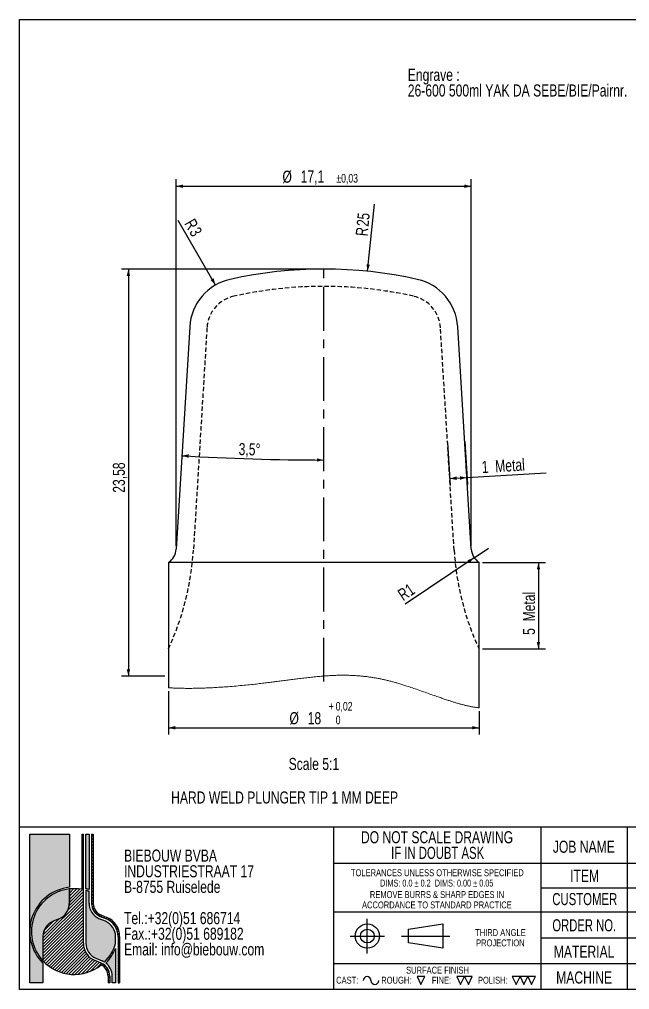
# Model space of a CAD drawing. Header units: millimetres. Extents: x 8 to 412, y 8 to 289.
# Drawn here: x 8 to 184.7, y 8 to 289 of the extents above; entities that cross this region are included whole.
import ezdxf

# ---------------------------------------------------------------- set-up
doc = ezdxf.new("R2010")
doc.units = ezdxf.units.MM
doc.linetypes.add('CENTERX2', pattern=[20.319999999999997, 12.7, -2.54, 2.54, -2.54])
doc.linetypes.add('HIDDEN', pattern=[1.905, 1.27, -0.635])
for name, color, linetype in [('CENTERLINE', 4, 'CENTERX2'), ('DIMENSIONS', 2, 'Continuous'), ('HATCH', 3, 'Continuous'), ('HIDDEN', 3, 'HIDDEN'), ('TEXT', 2, 'Continuous')]:
    doc.layers.add(name, color=color, linetype=linetype)
doc.layers.add('OUTLINE', color=7, linetype='Continuous', lineweight=25)
doc.styles.add('SLDTEXTSTYLE0', font='TXT', dxfattribs={"width": 0.75})
doc.styles.add('SLDTEXTSTYLE3', font='TXT', dxfattribs={"width": 0.7025307159329397})
doc.styles.add('SLDTEXTSTYLE4', font='TXT', dxfattribs={"width": 0.6968736703136285})
doc.styles.add('SLDTEXTSTYLE6', font='TXT', dxfattribs={"width": 0.7})
doc.styles.add('SLDTEXTSTYLE7', font='TXT', dxfattribs={"width": 0.6911764705882353})
doc.dimstyles.new('SLDDIMSTYLE15', dxfattribs={"dimtxt": 3.5, "dimasz": 2, "dimexe": 0, "dimexo": 0.0625, "dimgap": 0.875, "dimtad": 1, "dimlfac": 0.2, "dimrnd": 1e-09, "dimzin": 12, "dimdsep": 46, "dimtxsty": 'SLDTEXTSTYLE0', "dimsah": 1, "dimcen": 0.09, "dimadec": 0, "dimazin": 3, "dimtfac": 1, "dimtofl": 0, "dimtmove": 0, "dimatfit": 3, "dimfxl": 0, "dimfrac": 2, "dimtolj": 1, "dimtzin": 12, "dimarcsym": 0})
doc.dimstyles.new('SLDDIMSTYLE16', dxfattribs={"dimtxt": 3.5, "dimasz": 2, "dimexe": 0, "dimexo": 0.0625, "dimgap": 0.875, "dimtad": 1, "dimdec": 4, "dimlfac": 0.2, "dimzin": 12, "dimdsep": 46, "dimtxsty": 'SLDTEXTSTYLE0', "dimsah": 1, "dimcen": 0.09, "dimazin": 3, "dimtfac": 1, "dimtofl": 0, "dimtmove": 0, "dimatfit": 3, "dimfxl": 0, "dimfrac": 2, "dimtolj": 1, "dimtzin": 12, "dimarcsym": 0})
doc.dimstyles.new('SLDDIMSTYLE17', dxfattribs={"dimtxt": 3.5, "dimasz": 2, "dimexe": 0, "dimexo": 0.0625, "dimgap": 0.875, "dimtad": 1, "dimlfac": 0.2, "dimrnd": 1e-09, "dimzin": 12, "dimdsep": 46, "dimtxsty": 'SLDTEXTSTYLE0', "dimsah": 1, "dimcen": 0.09, "dimadec": 0, "dimazin": 3, "dimtol": 1, "dimtp": 0.02, "dimtfac": 1, "dimtofl": 0, "dimtmove": 0, "dimatfit": 3, "dimfxl": 0, "dimfrac": 2, "dimtolj": 1, "dimarcsym": 0})
doc.dimstyles.new('SLDDIMSTYLE18', dxfattribs={"dimtxt": 3.5, "dimasz": 2, "dimexe": 0, "dimexo": 0.0625, "dimgap": 0.875, "dimtad": 1, "dimlfac": 0.2, "dimrnd": 1e-09, "dimzin": 12, "dimdsep": 46, "dimtxsty": 'SLDTEXTSTYLE0', "dimsah": 1, "dimcen": 0, "dimadec": 0, "dimazin": 3, "dimtfac": 1, "dimtofl": 0, "dimtmove": 0, "dimatfit": 3, "dimfxl": 0, "dimfrac": 2, "dimtolj": 1, "dimtzin": 12, "dimarcsym": 0})
doc.dimstyles.new('SLDDIMSTYLE19', dxfattribs={"dimtxt": 3.5, "dimasz": 2, "dimexe": 0, "dimexo": 0.0625, "dimgap": 0.875, "dimtad": 1, "dimlfac": 0.2, "dimrnd": 1e-09, "dimzin": 12, "dimdsep": 46, "dimtxsty": 'SLDTEXTSTYLE0', "dimsah": 1, "dimcen": 0.09, "dimadec": 0, "dimazin": 3, "dimtol": 1, "dimtp": 0.03, "dimtm": 0.03, "dimtfac": 1, "dimtofl": 0, "dimtmove": 0, "dimatfit": 3, "dimfxl": 0, "dimfrac": 2, "dimtolj": 1, "dimarcsym": 0})
doc.dimstyles.new('SLDDIMSTYLE20', dxfattribs={"dimtxt": 3.5, "dimasz": 2, "dimexe": 0, "dimexo": 0.0625, "dimgap": 0.875, "dimtad": 1, "dimlfac": 0.2, "dimrnd": 1e-09, "dimzin": 12, "dimdsep": 46, "dimtxsty": 'SLDTEXTSTYLE0', "dimsah": 1, "dimcen": 0, "dimadec": 0, "dimazin": 3, "dimtfac": 1, "dimtofl": 0, "dimtmove": 0, "dimatfit": 3, "dimfxl": 0, "dimfrac": 2, "dimtolj": 1, "dimtzin": 12, "dimarcsym": 0})

# ---------------------------------------------------------------- blocks, each defined once
blk = doc.blocks.new('SW_NOTE_0')
at = {"layer": 'TEXT', "color": 0, "char_height": 3.5, "attachment_point": 2}
for s, insert, style in [('DO NOT SCALE DRAWING', (28.71093750000001, 4.497652582159624), 'SLDTEXTSTYLE0'), ('IF IN DOUBT ASK', (28.89079850912093, -0.02804194829763434), 'SLDTEXTSTYLE6')]:
    blk.add_mtext(s, dxfattribs=dict(at, insert=insert, style=style))
blk = doc.blocks.new('SW_NOTE_0_1')
at = {"layer": 'TEXT', "color": 0, "char_height": 2, "attachment_point": 2}
for s, insert, style in [('TOLERANCES UNLESS OTHERWISE SPECIFIED', (27.09375, 2.570087189805503), 'SLDTEXTSTYLE0'), ('DIMS: 0.0 ± 0.2  DIMS: 0.00 ± 0.05', (26.93194648623468, -0.4299128362715288), 'SLDTEXTSTYLE7')]:
    blk.add_mtext(s, dxfattribs=dict(at, insert=insert, style=style))
blk = doc.blocks.new('SW_NOTE_0_2')
at = {"layer": 'TEXT', "color": 0, "char_height": 2, "attachment_point": 2, "style": 'SLDTEXTSTYLE0'}
for s, insert in [('REMOVE BURRS & SHARP EDGES IN', (21.78125, 2.570087189805503)), ('ACCORDANCE TO STANDARD PRACTICE', (21.7472258657217, -0.4299128362715288))]:
    blk.add_mtext(s, dxfattribs=dict(at, insert=insert))
blk = doc.blocks.new('SW_NOTE_0_3')
at = {"layer": 'TEXT', "color": 0, "char_height": 2, "attachment_point": 2, "style": 'SLDTEXTSTYLE0'}
for s, insert in [('THIRD ANGLE', (8.34375000000001, 2.5700871898055)), ('PROJECTION', (8.329166397452347, -0.4299128362715322))]:
    blk.add_mtext(s, dxfattribs=dict(at, insert=insert))
blk = doc.blocks.new('SW_NOTE_0_4')
at = {"layer": 'TEXT', "color": 0, "char_height": 3.5, "attachment_point": 1, "style": 'SLDTEXTSTYLE0'}
for s, insert in [('BIEBOUW BVBA', (0, 4.497652582159624)), ('INDUSTRIESTRAAT 17', (0, -0.02804194829763434)), ('B-8755 Ruiselede', (0, -4.553736478754892)), ('Tel.:+32(0)51 686714', (0, -13.60512553966941)), ('Fax.:+32(0)51 689182', (0, -18.13082007012667)), ('Email: info@biebouw.com', (0, -22.65651460058393))]:
    blk.add_mtext(s, dxfattribs=dict(at, insert=insert))
blk = doc.blocks.new('SW_NOTE_0_5')
at = {"layer": 'TEXT', "color": 0, "char_height": 3.5, "attachment_point": 1, "style": 'SLDTEXTSTYLE0'}
for s, insert in [('Engrave :', (-83.88370929778357, 4.462395501159566)), ('26-600 500ml YAK DA SEBE/BIE/Pairnr.', (-83.88370929778357, -0.06329902929769204))]:
    blk.add_mtext(s, dxfattribs=dict(at, insert=insert))
blk = doc.blocks.new('_D_25')
at = {"layer": 'DIMENSIONS'}
for p, q in [((132.0021840426326, 166.4665993057533), (132.7649714639554, 153.9951352081407)), ((136.9928580347419, 166.7718420034277), (137.7556454560647, 154.300377905815)), ((137.633548376995, 156.2966475026587), (160.5381109932097, 157.6975505656673)), ((132.6428743848856, 155.9914048049844), (137.633548376995, 156.2966475026587))]:
    blk.add_line(p, q, dxfattribs=at)
for points in [[(132.6428743848856, 155.9914048049844), (134.6696682514968, 155.6144344848432), (134.6086197119619, 156.6125692832651)], [(137.633548376995, 156.2966475026587), (135.6067545103838, 156.6736178227999), (135.6678030499186, 155.6754830243781)]]:
    blk.add_solid(points, dxfattribs=at)
at = {"layer": 'DIMENSIONS', "char_height": 3.5, "attachment_point": 1, "rotation": 3.5000000000003855, "style": 'SLDTEXTSTYLE0'}
for s, insert in [('1', (141.8087974100536, 161.0721846122534)), ('Metal', (145.6990808370353, 161.3101245397757))]:
    blk.add_mtext(s, dxfattribs=dict(at, insert=insert))
blk = doc.blocks.new('_D_26')
at = {"layer": 'DIMENSIONS'}
for p, q in [((142.1520134891087, 131.680718908942), (160.3531561837765, 131.6807189089422)), ((158.3531561837765, 131.6807189089421), (158.3531561837767, 106.6807189089422)), ((142.1520134891089, 106.680718908942), (160.3531561837767, 106.6807189089422))]:
    blk.add_line(p, q, dxfattribs=at)
for points in [[(158.3531561837765, 131.6807189089421), (157.8531561837765, 129.6807189089421), (158.8531561837765, 129.6807189089421)], [(158.3531561837767, 106.6807189089422), (158.8531561837767, 108.6807189089422), (157.8531561837767, 108.6807189089422)]]:
    blk.add_solid(points, dxfattribs=at)
at = {"layer": 'DIMENSIONS', "char_height": 3.5, "attachment_point": 1, "rotation": 90.00000000000087, "style": 'SLDTEXTSTYLE0'}
for s, insert in [('Metal', (153.8414192691978, 114.6278404792613)), ('5', (153.8414192691978, 110.7302873299947))]:
    blk.add_mtext(s, dxfattribs=dict(at, insert=insert))
blk = doc.blocks.new('_D_27')
at = {"layer": 'DIMENSIONS'}
blk.add_arc((96.15201348910377, 834.5137478464193), 673.1284156062546, 266.5000000000012, 270.0000000000012, dxfattribs=at)
for points in [[(55.05850679693398, 162.6408524232394), (57.02517275410131, 162.0226089332461), (57.08473840149023, 163.020833323677)], [(96.15201348910847, 161.3853322401648), (94.15275849396156, 161.8883028798448), (94.15127289824707, 160.8883039833428)]]:
    blk.add_solid(points, dxfattribs=at)
at = {"layer": 'DIMENSIONS', "insert": (71.57029858020597, 166.336114009084), "char_height": 3.5, "attachment_point": 1, "rotation": 358.2500000000016, "style": 'SLDTEXTSTYLE0'}
blk.add_mtext('3,5°', dxfattribs=at)
blk = doc.blocks.new('_D_28')
at = {"layer": 'DIMENSIONS'}
for p, q in [((95.15201348910809, 216.6807189089417), (37.57991371872266, 216.6807189089413)), ((39.57991371872266, 216.6807189089413), (39.5799137187235, 98.77025142190342)), ((50.1520134891089, 98.7702514219035), (37.5799137187235, 98.77025142190341))]:
    blk.add_line(p, q, dxfattribs=at)
for points in [[(39.57991371872266, 216.6807189089413), (39.07991371872267, 214.6807189089413), (40.07991371872267, 214.6807189089413)], [(39.5799137187235, 98.77025142190342), (40.07991371872349, 100.7702514219034), (39.07991371872349, 100.7702514219034)]]:
    blk.add_solid(points, dxfattribs=at)
at = {"layer": 'DIMENSIONS', "insert": (35.06817680414429, 151.9067349217883), "char_height": 3.5, "attachment_point": 1, "rotation": 90.00000000000081, "style": 'SLDTEXTSTYLE0'}
blk.add_mtext('23,58', dxfattribs=at)
blk = doc.blocks.new('_D_29')
at = {"layer": 'DIMENSIONS'}
for p, q in [((51.15201348910883, 94.42948058370324), (51.15201348910894, 81.84262695707723)), ((141.1520134891089, 88.62169712904664), (141.152013489109, 81.84262695707794)), ((51.15201348910892, 83.84262695707723), (141.152013489109, 83.84262695707795))]:
    blk.add_line(p, q, dxfattribs=at)
for points in [[(51.15201348910892, 83.84262695707723), (53.15201348910892, 83.34262695707724), (53.15201348910892, 84.34262695707724)], [(141.152013489109, 83.84262695707795), (139.152013489109, 84.34262695707794), (139.152013489109, 83.34262695707794)]]:
    blk.add_solid(points, dxfattribs=at)
at = {"layer": 'DIMENSIONS', "attachment_point": 1, "style": 'SLDTEXTSTYLE0'}
for s, insert, char_height in [('+', (97.59483385149024, 91.31011580813653), 2.5), ('0,02', (99.615305119825, 91.31011580813653), 2.5), ('%%c', (86.22478208272408, 88.35436404627947), 3.5), ('18', (91.50205438643417, 88.35436387165649), 3.5), ('0', (99.615305119825, 87.34235981158778), 2.5)]:
    blk.add_mtext(s, dxfattribs=dict(at, insert=insert, char_height=char_height))
blk = doc.blocks.new('_D_30')
at = {"layer": 'DIMENSIONS'}
blk.add_line((108.8290899735477, 216.0362243431911), (110.8164325964201, 235.5310184813893), dxfattribs=at)
blk.add_solid([(108.8290899735477, 216.0362243431911), (109.5293452190357, 217.9752041242014), (108.5345011755617, 218.0766207360768)], dxfattribs=at)
at = {"layer": 'DIMENSIONS', "char_height": 3.5, "attachment_point": 1, "rotation": 84.17924887758376, "style": 'SLDTEXTSTYLE0'}
for s, insert in [('25', (105.6431754734, 229.2657630077875)), ('R', (105.3558252329574, 226.4470070879382))]:
    blk.add_mtext(s, dxfattribs=dict(at, insert=insert))
blk = doc.blocks.new('_D_31')
at = {"layer": 'DIMENSIONS'}
blk.add_line((64.81444345323878, 212.057180324314), (54.01104710062508, 230.769211701345), dxfattribs=at)
blk.add_solid([(64.81444345323878, 212.057180324314), (64.24745615513099, 214.0392311318829), (63.38143075134656, 213.5392311318829)], dxfattribs=at)
at = {"layer": 'DIMENSIONS', "char_height": 3.5, "attachment_point": 1, "rotation": 299.9999999999999, "style": 'SLDTEXTSTYLE0'}
for s, insert in [('R', (58.70330433414678, 231.6452005735487)), ('3', (60.11998664648499, 229.1914348303948))]:
    blk.add_mtext(s, dxfattribs=dict(at, insert=insert))
blk = doc.blocks.new('_D_32')
at = {"layer": 'DIMENSIONS'}
for p, q in [((53.40201348910853, 136.5574262431271), (53.4020134891078, 242.6807189089418)), ((138.9020134891086, 136.5574262431277), (138.9020134891078, 242.6807189089423)), ((53.40201348910782, 240.6807189089418), (138.9020134891078, 240.6807189089423))]:
    blk.add_line(p, q, dxfattribs=at)
for points in [[(53.40201348910782, 240.6807189089418), (55.40201348910782, 240.1807189089418), (55.40201348910782, 241.1807189089418)], [(138.9020134891078, 240.6807189089423), (136.9020134891078, 241.1807189089423), (136.9020134891078, 240.1807189089423)]]:
    blk.add_solid(points, dxfattribs=at)
at = {"layer": 'DIMENSIONS', "attachment_point": 1, "style": 'SLDTEXTSTYLE0'}
for s, insert, char_height in [('%%c', (84.1930018226311, 245.1924559981439), 3.5), ('17,1', (89.47143922100517, 245.2459281748038), 3.5), ('±0,03', (99.81588399509641, 244.2346382195359), 2.5)]:
    blk.add_mtext(s, dxfattribs=dict(at, insert=insert, char_height=char_height))
blk = doc.blocks.new('_D_33')
at = {"layer": 'DIMENSIONS'}
for q in [(143.8926874812179, 135.862668940802), (119.7192780394303, 119.6138718086212)]:
    blk.add_line((139.7430186809335, 133.0733591968069), q, dxfattribs=at)
blk.add_solid([(139.7430186809335, 133.0733591968069), (137.8042201864202, 132.3726021792373), (138.3620821352192, 131.5426684191804)], dxfattribs=at)
at = {"layer": 'DIMENSIONS', "insert": (117.210760204799, 123.3458052074618), "char_height": 3.5, "attachment_point": 1, "rotation": 33.908065838688465, "style": 'SLDTEXTSTYLE0'}
blk.add_mtext('R1', dxfattribs=at)

msp = doc.modelspace()

# ---------------------------------------------------------------- hatches: boundary and pattern name
at = {"layer": 'HATCH'}
h = msp.add_hatch(color=256, dxfattribs=at)
edge = h.paths.add_edge_path(flags=0)
edge.add_arc((23.90000000065397, 24.81111111041016), 12.89999999999952, 96.37937020850609, 180, ccw=False)
edge.add_line((22.46666666730633, 37.63123418140686), (22.46666666730633, 52.99999999931021))
edge.add_line((22.46666666730633, 52.99999999931021), (11.00000000064333, 52.99999999931021))
edge.add_line((11.00000000064333, 52.99999999931021), (11.00000000064333, 24.81111111041016))
h = msp.add_hatch(dxfattribs=at)
h.set_pattern_fill('LINE', color=256, scale=0.2, angle=45.0000000000001, style=0)
h.set_pattern_definition([(45.0000000000001, (0, 0), (-0.4490128060534585, 0.4490128060534569), [])])
edge = h.paths.add_edge_path(flags=0)
edge.add_arc((19.60000000000581, 23.37777777777704), 4.77777777777909, 112.6198649480399, 179.9999999999979)
edge.add_line((14.82222222222672, 23.37777777777722), (14.82222222222672, 16.33139675533261))
edge.add_arc((23.90000000065698, 24.81111111041135), 12.42222222222299, 223.0490797958323, 308.8040060266)
edge.add_arc((30.11111111175219, 11.91111111039703), 3.583333333332251, 4.382627594168298e-11, 63.954669439262716, ccw=False)
edge.add_line((33.69444444508444, 11.91111111039982), (33.69444444508444, 9.999999999285835))
edge.add_line((33.69444444508444, 9.999999999285835), (34.17222222286212, 9.999999999285835))
edge.add_line((34.17222222286212, 9.999999999285835), (34.17222222286212, 11.91111111039981))
edge.add_arc((30.11111111175219, 11.91111111039703), 4.061111111109934, 3.922132985033251e-11, 67.38013505196741)
edge.add_line((31.67307692371704, 15.65982905911411), (29.90897435961748, 16.39487179416329))
edge.add_arc((32.02222222286068, 21.46666666597434), 5.494444444457391, 179.9999999999882, 247.3801350520693, ccw=False)
edge.add_line((26.52777777840329, 21.46666666597539), (26.5277777784031, 53.00000000008001))
edge.add_line((26.5277777784031, 53.00000000008001), (26.05000000055658, 53.00000000008001))
edge.add_line((26.05000000055658, 53.00000000008001), (26.05000000055658, 37.04586100394047))
edge.add_arc((23.90000000057053, 24.81111111113215), 12.42222222227219, 80.0332336998611, 96.62580956737716)
edge.add_line((22.46666666668136, 37.15036394481196), (22.46666666668136, 32.93333333333683))
edge.add_arc((17.6888888889033, 32.93333333333764), 4.777777777778049, 292.6198649480401, 359.9999999999903, ccw=False)
edge.add_line((19.52649572651022, 28.52307692308097), (17.7623931623985, 27.78803418803468))
h = msp.add_hatch(color=256, dxfattribs=at)
edge = h.paths.add_edge_path(flags=0)
edge.add_arc((23.90000000065397, 24.81111111041016), 12.90000000000006, 70.52877936558622, 74.97388624095942, ccw=False)
edge.add_line((28.20000000063751, 36.97334774682469), (28.20000000063751, 52.99999999930657))
edge.add_line((28.20000000063751, 52.99999999930657), (27.24444444508111, 52.99999999930657))
edge.add_line((27.24444444508111, 52.99999999930657), (27.24444444508111, 37.27003126257991))
h = msp.add_hatch(dxfattribs=at)
h.set_pattern_fill('ANSI31', color=256, scale=0.2, style=0)
h.set_pattern_definition([(45, (0, 0), (-0.4490128060534577, 0.4490128060534577), [])])
edge = h.paths.add_edge_path(flags=0)
edge.add_line((36.56111111176396, 23.37777777707824), (36.56111111176403, 9.999999999300753))
edge.add_line((36.56111111176403, 9.999999999300753), (37.03888888954184, 9.999999999300753))
edge.add_line((37.03888888954184, 9.999999999300753), (37.03888888954184, 23.37777777707824))
edge.add_arc((31.06666666731951, 23.37777777707824), 5.972222222222258, 0, 67.38013505195057)
edge.add_line((33.36367521432894, 28.89059828989842), (31.59957265022671, 29.62564102494112))
edge.add_arc((32.977777778415, 32.9333333326406), 3.583333333333473, 179.9999999999682, 247.38013505225211, ccw=False)
edge.add_line((29.39444444508153, 32.93333333264254), (29.39444444508153, 52.99999999930891))
edge.add_line((29.39444444508153, 52.99999999930891), (28.91666666730356, 52.99999999930891))
edge.add_line((28.91666666730356, 52.99999999930891), (28.91666666730356, 32.93333333264256))
edge.add_arc((32.977777778415, 32.9333333326406), 4.061111111111448, 179.9999999999723, 247.3801350522127)
edge.add_line((31.41581196646557, 29.18461538391546), (33.17991453056821, 28.4495726488727))
edge.add_arc((31.06666666731951, 23.37777777707824), 5.494444444444458, -7.958078640513122e-13, 67.38013505194903, ccw=False)
h = msp.add_hatch(color=256, dxfattribs=at)
edge = h.paths.add_edge_path(flags=0)
edge.add_arc((19.60000000000306, 23.37777777777972), 4.787777777778803, 112.6198649480391, 179.9999999999971, ccw=False)
edge.add_line((17.75854700854967, 27.79726495726796), (19.52264957266139, 28.53230769231426))
edge.add_arc((17.68888888890064, 32.93333333334015), 4.76777777777807, 292.6198649480409, 359.9999999999835)
edge.add_line((22.45666666667872, 32.93333333333871), (22.45666666667872, 37.14919823221511))
edge.add_arc((23.90000000065397, 24.81111111041016), 12.42222222222009, 96.67224550983134, 222.9814690215258)
edge.add_line((14.81222222222378, 16.34211471248352), (14.81222222222436, 23.37777777777989))
h = msp.add_hatch(color=256, dxfattribs=at)
edge = h.paths.add_edge_path(flags=0)
edge.add_line((28.20000000063757, 32.9333333326405), (28.20000000063757, 36.46536376506003))
edge.add_arc((23.90000000065397, 24.81111111041016), 12.42222222222223, 69.74775325789302, 74.38150172443385)
edge.add_line((27.24444444508121, 36.77465140149503), (27.24444444508121, 21.46666666597368))
edge.add_arc((32.02222222286068, 21.46666666597434), 4.77777777777947, 180.0000000000087, 247.3801350521217)
edge.add_line((30.18461538526561, 17.05641025571119), (31.94871794936806, 16.32136752066848))
edge.add_arc((30.11111111175219, 11.91111111039703), 4.777777777794988, 58.20753195091788, 67.38013505192811, ccw=False)
edge.add_arc((23.90000000065397, 24.81111111041016), 12.42222222222206, 314.6385798455286, 344.0576313943754)
edge.add_line((35.84444444509845, 21.39909530566264), (35.84444444509845, 23.37777777707824))
edge.add_arc((31.06666666731951, 23.37777777707824), 4.77777777777887, 0, 67.38013505196662)
edge.add_line((32.9042735049262, 27.78803418733583), (31.14017094082355, 28.52307692237816))
edge.add_arc((32.977777778415, 32.9333333326406), 4.777777777777437, 180.0000000000012, 247.3801350521577, ccw=False)
h = msp.add_hatch(color=256, dxfattribs=at)
edge = h.paths.add_edge_path(flags=0)
edge.add_arc((23.90000000065397, 24.81111111041016), 12.89999999999952, 180, 225.2750868449873, ccw=False)
edge.add_line((11.00000000064333, 24.81111111041016), (11.00000000064333, 9.999999999311743))
edge.add_line((11.00000000064333, 9.999999999311743), (14.82222222286387, 9.999999999311743))
edge.add_line((14.82222222286387, 9.999999999311743), (14.82222222286387, 15.64574419920316))
h = msp.add_hatch(color=256, dxfattribs=at)
edge = h.paths.add_edge_path(flags=0)
edge.add_arc((23.90000000065397, 24.81111111041016), 12.89999999999997, 315.0375474160751, 337.8083934337269, ccw=False)
edge.add_arc((30.11111111175219, 11.91111111039703), 4.77777777779506, 5.638867150992155e-11, 52.37874481329709, ccw=False)
edge.add_line((34.88888888954742, 11.91111111040181), (34.88888888954742, 9.999999999296712))
edge.add_line((34.88888888954742, 9.999999999296712), (35.84444444509881, 9.999999999296712))
edge.add_line((35.84444444509881, 9.999999999296712), (35.84444444509836, 19.93871468631034))

# ---------------------------------------------------------------- linework, layer by layer
at = {"color": 7, "linetype": 'Continuous', "lineweight": 18, "flags": 128}
msp.add_lwpolyline([(51.15201542625947, 95.42947592709037), (51.44217828760667, 95.41128719720813), (51.73343545297904, 95.39413689199658), (52.02576363931222, 95.37800638500424), (52.31913956354184, 95.3628956762311), (52.62003126094861, 95.34849277261468), (52.92197069625182, 95.33513295028182), (53.22494389961285, 95.32280223939391), (53.52892293135447, 95.31149598333808), (53.83388450841231, 95.30119555566283), (54.13433382759614, 95.29205462459298), (54.43568652967734, 95.28386829916211), (54.7379286448173, 95.27662726614447), (55.04102757672591, 95.27031755570145), (55.40295815567298, 95.26401715848418), (55.76604357461257, 95.25901129964562), (56.13025123725457, 95.25528135273429), (56.49553457747025, 95.25281334791156), (56.86187031219525, 95.25159331533881), (57.22921420360727, 95.25160262856456), (57.5975336554162, 95.2528226611373), (57.96678908641262, 95.25523944321843), (58.33694557199998, 95.25883434835644), (58.70797051588816, 95.26359340671273), (59.07982200856132, 95.26949799183579), (59.4524651254229, 95.27652947727414), (59.8926221440248, 95.28624782834025), (60.33377102116866, 95.29748423520299), (60.77585122088713, 95.31021541479798), (61.21880453551931, 95.32440877083512), (61.67064732412619, 95.34033904347392), (62.12327009538932, 95.35772683594199), (62.57661231334133, 95.37655352178784), (63.03060645709557, 95.39678184810849), (63.48519664729757, 95.41838853183957), (63.93218258867783, 95.44092188153239), (64.37962254981322, 95.46473114315243), (64.82745366642995, 95.48977906379672), (65.27562005917353, 95.51605167362662), (65.80950072507186, 95.54887613776894), (66.34367010096831, 95.58334904286833), (66.87802806968612, 95.61941450957032), (67.41247218574209, 95.65703528497191), (67.94690466026587, 95.69616480294438), (68.48122304777426, 95.73675184074612), (69.06387242029233, 95.78263810399743), (69.64613529394192, 95.83015418175431), (70.22788594017548, 95.87923488143655), (70.80899397383256, 95.92981966707679), (71.3893290097527, 95.98185265932055), (71.96876066277547, 96.0352733222005), (72.54715621943397, 96.09002577636214), (73.07633603463692, 96.14132768038483), (73.60443784395976, 96.19364938262673), (74.13135920191927, 96.24694897357197), (74.65700464795155, 96.30117988709183), (75.18127173657341, 96.3562909004447), (75.70406035060806, 96.41224010411473), (76.150911250215, 96.46083185944529), (76.5965421172492, 96.50997775170775), (77.04088426667077, 96.559645184612), (77.48387832666559, 96.60980621848078), (77.92546143295986, 96.66043757024975), (78.36556839297337, 96.7115066436288), (78.80413750658555, 96.76299015555354), (79.20475406112892, 96.8105108899233), (79.60397712427003, 96.8583343041298), (80.00175663742048, 96.90643245849581), (80.39804603445155, 96.95478672656985), (80.79279525677485, 97.00336916867467), (81.18595540995521, 97.05216115835877), (81.565671921771, 97.09965860966416), (81.94380518520994, 97.14730972919436), (82.32030979829652, 97.19510054711075), (82.69514268736167, 97.2430031237361), (83.06828522595389, 97.29099883261891), (83.43977001036329, 97.3390504208562), (83.80963429349286, 97.38712063554497), (84.17791299993915, 97.43517688039513), (84.56207192043586, 97.48547295603724), (84.94457541505618, 97.53567589942189), (85.32546772162242, 97.58573914442034), (85.70479074965043, 97.63563475135537), (86.08258640865607, 97.68531615409823), (86.45889893646164, 97.73474144313307), (86.83377024258299, 97.78386870894404), (87.20724281861258, 97.83266535524102), (87.57936032029612, 97.88108947250815), (87.95016465714944, 97.9290944946167), (88.31969948491825, 97.97664782527657), (88.68800613104177, 98.02370289835902), (89.12056472158802, 98.07847397897216), (89.55154763075335, 98.13243480894538), (89.98102528980745, 98.18551553908559), (90.40906754794342, 98.2376602900383), (90.8434887836389, 98.28971656534644), (91.27656891482694, 98.3406599101779), (91.70838070108367, 98.39041581872674), (92.13899835717676, 98.43892375502558), (92.56849580683557, 98.48610921326848), (92.98930430791152, 98.53110140684815), (93.40917333734033, 98.57468264672728), (93.8281730353534, 98.61679239693852), (94.24637310562467, 98.65736080828877), (94.61914733524246, 98.69222952548238), (94.99138976511823, 98.72577110800715), (95.36315009004248, 98.75793898973437), (95.73447822308445, 98.7886866045353), (96.1054239181518, 98.81796738628121), (96.47603694734208, 98.84573476884337), (96.84636714641748, 98.87194218609305), (97.2164642601907, 98.89654307190152), (97.56799822330287, 98.91838724288912), (97.91940922273135, 98.93869938824149), (98.27074033214522, 98.95743294182988), (98.62203404313696, 98.97455530736418), (98.9733335748948, 98.99002457532855), (99.32468083693458, 99.00379883620711), (99.65603405848888, 99.01519356790753), (99.98750369536502, 99.02501436445685), (100.3191258363128, 99.03322862956496), (100.6509362790435, 99.039794453716), (100.9829708212688, 99.0446885538456), (101.3152652607001, 99.04786902043791), (101.6478556860871, 99.04930325720282), (101.9807778951414, 99.04895866785021), (102.3140668124594, 99.04680731270285), (102.6477596909441, 99.04280728224488), (102.9102529585995, 99.03834624711247), (103.1730343541764, 99.03271174553605), (103.4361219220497, 99.02588049445124), (103.699532542441, 99.01784318063231), (103.9632836776487, 99.00858117762776), (104.2434109561778, 98.9974006501195), (104.5239619864784, 98.98479985568495), (104.8049571412317, 98.9707648244855), (105.0864167931191, 98.95527693006964), (105.3683624789752, 98.93831288937302), (105.6508139894046, 98.91985407594414), (105.9176082211248, 98.9010599863884), (106.1848873226605, 98.8809108224866), (106.4526705025397, 98.85937864456149), (106.7209740589075, 98.83645413938733), (106.9898154540621, 98.81211402389975), (107.259213314455, 98.78634898487302), (107.5291827740781, 98.75914039585562), (107.7997424593828, 98.73047428700896), (108.0709098326675, 98.70032737526866), (108.3427023562304, 98.66869034740897), (108.6102666753046, 98.63614528003903), (108.8784654578827, 98.60213337961407), (109.1473184945695, 98.56663136306973), (109.4168397552036, 98.52962991718026), (109.666378325846, 98.49410927418442), (109.9165141070895, 98.45727546635838), (110.1672599046193, 98.41912849370213), (110.4186296882741, 98.37964972976418), (110.6706362637393, 98.33882520470591), (110.9187755222134, 98.29740928981276), (111.1675527366511, 98.25467555347653), (111.4169807127379, 98.2106100258586), (111.667072256159, 98.16520339373322), (111.9229647750668, 98.11747776839705), (112.179574412357, 98.06832256290885), (112.4369128095619, 98.01773777726861), (112.6949927723668, 97.96570944163771), (112.9538305989168, 97.91221892956467), (113.2134356024377, 97.85725692782374), (113.4738229169212, 97.8008094665763), (113.7350053480528, 97.7428672325966), (113.9969957015179, 97.68342091265889), (114.2598067830018, 97.62245188031169), (114.5234513981901, 97.55995082232924), (114.7879446810744, 97.49590376887294), (115.0532971090339, 97.43030140671702), (115.319522651907, 97.36312976602288), (115.5643405812494, 97.300167703366), (115.8099140460305, 97.23586453620167), (116.0562488670163, 97.1702202645299), (116.3033264177553, 97.10325817141505), (116.5511234151833, 97.0350155097601), (116.7996189045422, 96.9655202192423), (117.0714742923789, 96.88832754764529), (117.3440980213396, 96.80973789218636), (117.6174644800536, 96.7297885057685), (117.8915387439243, 96.6485306111333), (118.166295201581, 96.56600611779662), (118.4416989284269, 96.4822615918872), (118.717721984785, 96.39733894292088), (119.0220269794278, 96.30261878046961), (119.3270025263242, 96.20659010980101), (119.6326067159585, 96.10930881026955), (119.9388022954277, 96.01084007445546), (120.245547355216, 95.91123512510033), (120.6375363702588, 95.78264741722317), (121.0302681150548, 95.65243455145331), (121.4236610988788, 95.52072691295119), (121.8176268460862, 95.38764557365151), (122.2120838659517, 95.25331160548897), (122.6069483394436, 95.11785073701115), (123.0021341192238, 94.98138869676562), (123.5054324800782, 94.80645372096272), (124.0089427168183, 94.63034527871581), (124.5124902064614, 94.45332414034577), (125.0159026543312, 94.27563710633488), (125.5190054374449, 94.09754494700404), (126.0216262611262, 93.91929911944838), (126.5235905023925, 93.74115573737593), (126.9174165512137, 93.6014247548935), (127.3106465535871, 93.4620337051508), (127.7031966904811, 93.32311297330828), (128.0949808145575, 93.18477897468777), (128.4859151067845, 93.04716209444972), (128.8759157481305, 92.91037874791594), (129.2648989195637, 92.77455466363402), (129.569094483804, 92.66882161173793), (129.8725729296617, 92.5638196480629), (130.1752923476212, 92.45959533873769), (130.4772131564729, 92.35621853295537), (130.778293446701, 92.25374511007043), (131.0731408605985, 92.15404237184497), (131.3671011897437, 92.05532217893573), (131.6601348529272, 91.95764506731005), (131.9522045972459, 91.86106691632243), (132.2121343995146, 91.77581364784213), (132.471235324692, 91.69151498500081), (132.7294840897135, 91.60822215054007), (132.9868504265957, 91.52596774075003), (133.2433087239675, 91.44479832175942), (133.4988287138455, 91.36474648985835), (133.7533871131651, 91.28585415456267), (134.0069513256364, 91.20816788200112), (134.2335095117502, 91.13954337809058), (134.4592295075469, 91.07194798562499), (134.684088029962, 91.00540964428158), (134.908071109157, 90.93995629373761), (135.1311531337611, 90.8756158736703), (135.3533178056292, 90.81242098036977), (135.5619294057302, 90.75391063961955), (135.7696888456754, 90.69646666321727), (135.9765821556263, 90.64011233422728), (136.1825953657441, 90.58487559232684), (136.3877051929645, 90.53077506396743), (136.591897667449, 90.47784334543915), (136.7951588193588, 90.42609440658065), (136.9974700222425, 90.37555618706914), (137.1988126496486, 90.32625662658187), (137.3991773883514, 90.2782190081832), (137.5949879596643, 90.23229083541604), (137.7898206422739, 90.1876199481246), (137.9836568097286, 90.14423894259902), (138.1764824921898, 90.10216644529076), (138.3717575530223, 90.06069465104314), (138.5659569362812, 90.02062915388318), (138.7590527022891, 89.98198858026238), (138.9510355378203, 89.94480552647086), (139.1418914730363, 89.9090986189601), (139.3282211805396, 89.87548718724223), (139.5134286443405, 89.84335190180512), (139.6974952379875, 89.8127067324874), (139.8804116482548, 89.7835796189663), (140.0427411730103, 89.75887628767462), (140.2041254053526, 89.73541627202006), (140.3645596886687, 89.7132181984541), (140.5240253965072, 89.69229138020249), (140.6825132156424, 89.67266375694247), (140.8400184894614, 89.65434464189978), (140.9965179348998, 89.63734800491305), (141.1520115519576, 89.62169712904664)], dxfattribs=at)
at = {"layer": 'CENTERLINE'}
msp.add_line((96.15201348910881, 97.23045053340007), (96.15201348910799, 216.6807189089415), dxfattribs=at)
at = {"layer": 'HIDDEN'}
for p, q in [((62.33309546902018, 199.677284662896), (58.39268748121788, 135.2521835454528)), ((133.9113394969992, 135.2521835454533), (129.970931509196, 199.6772846628965))]:
    msp.add_line(p, q, dxfattribs=at)
for centre, radius, start, end in [((96.15201348910885, 91.68071890894147), 120, 77.48441415689008, 102.5155858431107), ((72.31444345323884, 199.0667992675475), 10.00000000000002, 102.5155858431109, 176.5000000000003), ((119.9895835249774, 199.0667992675478), 10.00000000000002, 3.500000000000537, 77.48441415689001), ((-20.68334800904669, 140.0886810671496), 79.22380385423918, 335.0586088219901, 356.5000000000011), ((212.9873749872638, 140.0886810671512), 79.22380385423925, 183.5000000000013, 204.9413911780123)]:
    msp.add_arc(centre, radius, start, end, dxfattribs=at)
at = {"layer": 'OUTLINE'}
for p, q in [((8.000000000000007, 289), (412, 289)), ((8.000000000000007, 8.000000000000007), (8.000000000000007, 289)), ((57.34242111916465, 199.9825281513092), (53.40201160411162, 135.5574264147487)), ((138.9020153741054, 135.5574264147487), (134.9616058590524, 199.9825281513092)), ((51.15201542625947, 131.6807187817228), (51.15201542625947, 95.42947592709037)), ((96.15201348910858, 131.6807187817228), (51.15201542625947, 131.6807187817228)), ((141.1520115519576, 131.6807187817228), (96.15201348910858, 131.6807187817228)), ((141.1520115519576, 89.62169712904664), (141.1520115519576, 131.6807187817228)), ((412, 55.00000000000016), (8.000000000000007, 55.00000000000016)), ((99.00000000000026, 55.00000000000016), (99.00000000000026, 8.000000000000451)), ((158.9999999999999, 55.00000000000016), (158.9999999999999, 8.000000000000451)), ((183.9999999999993, 55.00000000000016), (183.9999999999993, 8.000000000000451)), ((11.00000000064333, 52.99999999931021), (22.46666666730633, 52.99999999931021)), ((11.00000000064333, 9.999999999311743), (11.00000000064333, 52.99999999931021)), ((22.46666666730633, 52.99999999931021), (22.46666666730633, 37.63123418140686)), ((26.05000000055658, 53.00000000008001), (26.5277777784031, 53.00000000008001)), ((26.05000000055658, 53.00000000008001), (26.05000000055658, 37.04586100394047)), ((26.52777777840348, 21.46666666597539), (26.5277777784031, 53.00000000008001)), ((27.24444444508111, 52.99999999930657), (28.20000000063751, 52.99999999930657)), ((27.24444444508111, 37.27003126257991), (27.24444444508111, 52.99999999930657)), ((28.20000000063751, 52.99999999930657), (28.20000000063751, 36.97334774682469)), ((28.91666666730356, 52.99999999930891), (29.39444444508153, 52.99999999930891)), ((28.91666666730356, 52.99999999930891), (28.91666666730356, 32.93333333264256)), ((29.39444444508153, 52.99999999930891), (29.39444444508153, 32.93333333264254)), ((158.9999999999999, 44.50000000000021), (99.00000000000026, 44.50000000000021)), ((311.9999999999999, 44.50000000000021), (158.9999999999999, 44.50000000000021)), ((22.45666666667872, 37.14919823221511), (22.45666666667872, 32.93333333333871)), ((22.46666666668136, 37.15036394481196), (22.46666666668136, 32.93333333333683)), ((27.24444444508121, 36.77465140149503), (27.24444444508121, 21.46666666597368)), ((158.9999999999999, 37.49999999999964), (311.9999999999999, 37.49999999999964)), ((28.20000000063757, 32.9333333326405), (28.20000000063757, 36.46536376506003)), ((19.52264957266139, 28.53230769231425), (17.75854700854967, 27.79726495726796)), ((19.52649572651022, 28.52307692308097), (17.7623931623985, 27.78803418803468)), ((32.9042735049262, 27.78803418733582), (31.14017094082356, 28.52307692237815)), ((31.41581196646557, 29.18461538391546), (33.17991453056821, 28.4495726488727)), ((31.59957265022671, 29.62564102494112), (33.36367521432891, 28.89059828989836)), ((99.00000000000026, 30.49999999999997), (412, 30.49999999999997)), ((108.7756903829634, 18.50000000000041), (108.7756903829634, 28.50000000000019)), ((120.6745526674716, 25.50000000000008), (130.6745526674718, 27.00000000000014)), ((120.6745526674716, 21.50000000000007), (120.6745526674716, 25.50000000000008)), ((130.6745526674718, 27.00000000000014), (130.6745526674718, 20.00000000000002)), ((14.81222222222436, 23.37777777777989), (14.81222222222378, 16.34211471248352)), ((14.82222222222672, 23.37777777777722), (14.82222222222672, 16.33139675533261)), ((35.84444444509845, 21.39909530566264), (35.84444444509845, 23.37777777707824)), ((36.56111111176403, 23.37777777707824), (36.56111111176403, 9.999999999300753)), ((37.03888888954184, 23.37777777707824), (37.03888888954184, 9.999999999300753)), ((103.775690382963, 23.5000000000003), (113.7756903829633, 23.5000000000003)), ((118.6745526674713, 23.5000000000003), (132.6745526674716, 23.5000000000003)), ((158.9999999999999, 23.00000000000058), (311.9999999999999, 23.00000000000058)), ((35.84444444509836, 19.93871468631034), (35.84444444509881, 9.999999999296712)), ((130.6745526674718, 20.00000000000002), (120.6745526674716, 21.50000000000007)), ((30.18461538526561, 17.05641025571119), (31.94871794936806, 16.32136752066848)), ((14.82222222286387, 15.64574419920316), (14.82222222286387, 9.999999999311743)), ((31.67307692371704, 15.65982905911411), (29.90897435961748, 16.39487179416329)), ((311.9999999999999, 15.50000000000029), (99.00000000000026, 15.50000000000029)), ((33.69444444508444, 11.91111111039982), (33.69444444508444, 9.999999999285835)), ((34.17222222286212, 11.91111111039981), (34.17222222286212, 9.999999999285835)), ((34.88888888954742, 9.999999999296712), (34.88888888954742, 11.91111111040181)), ((125.4186458063629, 11.75000000000015), (123.1686458063633, 11.75000000000015)), ((123.1686458063633, 11.75000000000015), (124.2936458063638, 9.500000000000064)), ((124.2936458063638, 9.500000000000064), (125.4186458063629, 11.75000000000015)), ((136.9316093288405, 11.75000000000015), (134.6816093288408, 11.75000000000015)), ((134.6816093288408, 11.75000000000015), (135.8066093288413, 9.500000000000064)), ((135.8066093288413, 9.500000000000064), (136.9316093288405, 11.75000000000015)), ((139.181609328841, 11.75000000000015), (136.9316093288405, 11.75000000000015)), ((136.9316093288405, 11.75000000000015), (138.0566093288409, 9.500000000000064)), ((138.0566093288409, 9.500000000000064), (139.181609328841, 11.75000000000015)), ((152.9999999999996, 11.75000000000015), (150.75, 11.75000000000015)), ((150.75, 11.75000000000015), (151.875, 9.500000000000064)), ((151.875, 9.500000000000064), (152.9999999999996, 11.75000000000015)), ((155.2499999999997, 11.75000000000015), (152.9999999999996, 11.75000000000015)), ((152.9999999999996, 11.75000000000015), (154.1249999999997, 9.500000000000064)), ((154.1249999999997, 9.500000000000064), (155.2499999999997, 11.75000000000015)), ((157.4999999999998, 11.75000000000015), (155.2499999999997, 11.75000000000015)), ((155.2499999999997, 11.75000000000015), (156.3749999999998, 9.500000000000064)), ((156.3749999999998, 9.500000000000064), (157.4999999999998, 11.75000000000015)), ((14.82222222286387, 9.999999999311743), (11.00000000064333, 9.999999999311743)), ((34.17222222286212, 9.999999999285835), (33.69444444508444, 9.999999999285835)), ((35.84444444509881, 9.999999999296712), (34.88888888954742, 9.999999999296712)), ((36.56111111176403, 9.999999999300753), (37.03888888954184, 9.999999999300753)), ((412, 8.000000000000007), (8.000000000000007, 8.000000000000007))]:
    msp.add_line(p, q, dxfattribs=at)
for radius in [3.500000000000284, 1.999999999999787]:
    msp.add_circle((108.7756903829634, 23.5000000000003), radius, dxfattribs=at)
for centre, radius, start, end in [((96.15201348910851, 91.68070534563539), 125.0000155119741, 77.4844156010606, 102.5155843989394), ((72.31445308519346, 199.0667930818553), 15.00001039697029, 102.5156158322566, 176.499975731198), ((119.9895734145414, 199.0667926733056), 15.00001089950154, 3.500025714858142, 77.48438272168697), ((48.41132527316411, 135.8626732492674), 5.000012568373202, 303.2392732461266, 356.4999613155891), ((143.8927017050529, 135.8626732492674), 5.000012568373202, 183.5000386844126, 236.760726753875), ((23.90000000065397, 24.81111111041016), 12.89999999999953, 96.37937020850697, 225.2750868449881), ((23.90000000065397, 24.81111111041016), 12.4222222222203, 96.67224550983134, 222.9814690215258), ((23.90000000057053, 24.81111111113215), 12.42222222227219, 80.0332336998611, 96.62580956737716), ((23.90000000065397, 24.81111111041016), 12.90000000000008, 70.52877936558697, 74.97388624096017), ((23.90000000065397, 24.81111111041016), 12.42222222222225, 69.74775325789302, 74.38150172443385), ((17.68888888890064, 32.93333333334015), 4.76777777777809, 292.6198649480409, 359.9999999999835), ((17.6888888889033, 32.93333333333764), 4.777777777778052, 292.6198649480409, 359.9999999999911), ((32.977777778415, 32.9333333326406), 4.777777777777438, 180.000000000002, 247.3801350521587), ((32.977777778415, 32.9333333326406), 4.061111111111448, 179.9999999999723, 247.3801350522127), ((32.977777778415, 32.9333333326406), 3.583333333333474, 179.999999999969, 247.380135052253), ((31.06666666731951, 23.37777777707824), 5.494444444444525, 0, 67.38013505194986), ((31.06666666731951, 23.37777777707824), 5.972222222222328, 0, 67.38013505195053), ((19.60000000000306, 23.37777777777972), 4.787777777778912, 112.6198649480399, 179.9999999999979), ((19.60000000000581, 23.37777777777704), 4.777777777779091, 112.6198649480399, 179.9999999999979), ((31.06666666731951, 23.37777777707824), 4.777777777778937, 0, 67.38013505196658), ((32.02222222286068, 21.46666666597434), 5.494444444457578, 179.999999999989, 247.3801350520702), ((32.02222222286068, 21.46666666597434), 4.77777777777947, 180.0000000000087, 247.3801350521218), ((23.90000000065397, 24.81111111041016), 12.42222222222206, 314.6385798455279, 344.0576313943754), ((23.90000000065397, 24.81111111041016), 12.89999999999997, 315.0375474160752, 337.8083934337278), ((23.90000000065698, 24.81111111041135), 12.42222222222299, 223.0490797958323, 308.8040060266), ((30.11111111175219, 11.91111111039703), 4.061111111109934, 3.922132985033251e-11, 67.38013505196741), ((30.11111111175219, 11.91111111039703), 3.583333333332249, 4.462125905486018e-11, 63.95466943926355), ((30.11111111175219, 11.91111111039703), 4.777777777795132, 58.20753195091871, 67.38013505192896), ((30.11111111175219, 11.91111111039703), 4.777777777795229, 5.721803078654379e-11, 52.37874481329795), ((108.7083627971968, 10.62500000000011), 1.125000000000043, 0, 180), ((110.9583627971965, 10.62500000000011), 1.125000000000043, 180, 0)]:
    msp.add_arc(centre, radius, start, end, dxfattribs=at)

# ---------------------------------------------------------------- block references
at = {"layer": 'TEXT'}
for name, p in [('SW_NOTE_0_5', (204.3826574633305, 270.2329594478)), ('SW_NOTE_0', (100.2468611209744, 49.38226448464814)), ('SW_NOTE_0_4', (38.31160759143354, 44.05647200903454)), ('SW_NOTE_0_1', (101.9558864741677, 40.27512196689556)), ('SW_NOTE_0_2', (107.1794997065419, 33.95369339546703)), ('SW_NOTE_0_3', (138.9888554330497, 22.95369339546702))]:
    msp.add_blockref(name, p, dxfattribs=at)

# ---------------------------------------------------------------- texts
for s, insert, char_height, attachment_point, style in [('Scale 5:1', (85.97743147019185, 75.1101587106638), 3.5, 1, 'SLDTEXTSTYLE0'), ('HARD WELD PLUNGER TIP 1 MM DEEP', (51.94828827739961, 65.3976734884137), 3.5, 1, 'SLDTEXTSTYLE0'), ('JOB NAME', (171.4869663774124, 51.12779620774447), 3.5, 2, 'SLDTEXTSTYLE0'), ('ITEM', (171.7190840936354, 42.70142053750304), 3.5, 2, 'SLDTEXTSTYLE0'), ('CUSTOMER', (171.755512514175, 35.97384856720033), 3.5, 2, 'SLDTEXTSTYLE3'), ('ORDER NO.', (171.6076364087599, 28.37054846677256), 3.5, 2, 'SLDTEXTSTYLE4'), ('MATERIAL', (171.5708199947229, 20.70349958049209), 3.5, 2, 'SLDTEXTSTYLE0'), ('SURFACE FINISH', (129.1010282843464, 14.6361651466531), 2, 2, 'SLDTEXTSTYLE0'), ('CAST:', (99.74144781569866, 11.7193822287378), 2, 1, 'SLDTEXTSTYLE0'), ('ROUGH:', (112.8177506495296, 11.7193822287378), 2, 1, 'SLDTEXTSTYLE0'), ('FINE:', (127.4722044600889, 11.71938222873778), 2, 1, 'SLDTEXTSTYLE0'), ('POLISH:', (140.8244601770984, 11.71938222873781), 2, 1, 'SLDTEXTSTYLE0'), ('MACHINE', (171.5683901741257, 13.25378664962611), 3.5, 2, 'SLDTEXTSTYLE0')]:
    msp.add_mtext(s, dxfattribs=dict(at, insert=insert, char_height=char_height, attachment_point=attachment_point, style=style))

# ---------------------------------------------------------------- dimensions: what is measured, and where the dimension line sits
at = {"layer": 'DIMENSIONS'}
for base, p1, p2, angle, text, dimstyle, picture, middle in [((138.9020134891078, 240.6807189089424), (53.40201348910854, 135.5574262431271), (138.9020134891086, 135.5574262431277), 4.190148296140941e-13, '%%c<>', 'SLDDIMSTYLE19', '_D_32', (96.1520134891078, 240.6807189089421)), ((137.633548376995, 156.2966475026587), (131.9411355030977, 167.4647341041752), (136.9318094952071, 167.7699768018495), 3.500000000000355, '<> Metal', 'SLDDIMSTYLE15', '_D_25', (150.5189021800846, 157.0847495028218)), ((158.3531561837767, 106.6807189089422), (141.1520134891087, 131.680718908942), (141.1520134891089, 106.680718908942), 90.0000000000002, '<> Metal', 'SLDDIMSTYLE15', '_D_26', (158.3531561837766, 119.1807189089422)), ((141.152013489109, 83.84262695707795), (51.15201348910882, 95.42948058370324), (141.1520134891089, 89.62169712904664), 4.704393768849147e-13, '%%c<>', 'SLDDIMSTYLE17', '_D_29', (96.15201348910892, 83.84262695707758))]:
    dim = msp.add_linear_dim(base=base, p1=p1, p2=p2, angle=angle, text=text, dimstyle=dimstyle, dxfattribs=at)
    dim.commit()
    dim.dimension.update_dxf_attribs({"geometry": picture, "text_midpoint": middle, "dimtype": 160})
for center, mpoint, dimstyle, picture, middle in [((96.15201348910885, 91.68071890894146), (108.8290899735477, 216.0362243431911), 'SLDDIMSTYLE18', '_D_30', (110.2524133770104, 229.9981961485183)), ((72.31444345323884, 199.0667992675475), (64.81444345323878, 212.057180324314), 'SLDDIMSTYLE18', '_D_31', (56.10027738064569, 227.1505860281461)), ((143.8926874812179, 135.862668940802), (139.7430186809335, 133.0733591968069), 'SLDDIMSTYLE20', '_D_33', (121.8488671821393, 121.045334808668))]:
    dim = msp.add_radius_dim(center=center, mpoint=mpoint, dimstyle=dimstyle, dxfattribs=at)
    dim.commit()
    dim.dimension.update_dxf_attribs({"geometry": picture, "text_midpoint": middle, "dimtype": 164})
dim = msp.add_linear_dim(base=(39.57991371872351, 98.77025142190341), p1=(96.15201348910809, 216.6807189089417), p2=(51.1520134891089, 98.7702514219035), angle=90.0000000000002, dimstyle='SLDDIMSTYLE15', dxfattribs=at)
dim.commit()
dim.dimension.update_dxf_attribs({"geometry": '_D_28', "text_midpoint": (39.57991371872309, 157.7254851654224), "dimtype": 160})
dim = msp.add_angular_dim_2l(base=(75.59567247720963, 161.6992855012721), line1=((57.34242147691095, 199.9825273605705), (53.40201348910864, 135.5574262431274)), line2=((96.15201348910809, 216.6807181623933), (96.1520134891089, 98.82153900835489)), dimstyle='SLDDIMSTYLE16', dxfattribs=at)
dim.commit()
dim.dimension.update_dxf_attribs({"geometry": '_D_27', "text_midpoint": (75.59567247721426, 161.6992855012722), "dimtype": 162})

doc.saveas('drawing.dxf')
